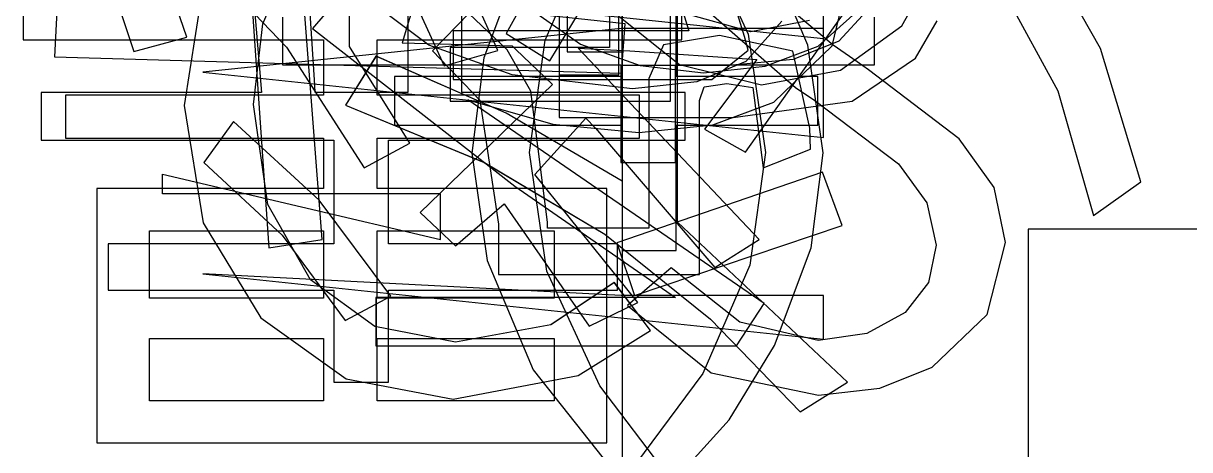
# Model space of a CAD drawing. Extents: x -746 to 461, y 75 to 845.
# Drawn here: x -6.11 to 5.79, y 313.61 to 317.96 of the extents above; entities that cross this region are included whole.
import ezdxf

# ---------------------------------------------------------------- set-up
doc = ezdxf.new("R2010")
doc.units = 0

msp = doc.modelspace()

# ---------------------------------------------------------------- linework, layer by layer
at = {"layer": 'Layer 1'}
for p, q in [((-0.559361, 323.263162), (-0.559364, 317.669)), ((-0.642055, 322.728), (-0.642055, 316.999294)), ((-0.642055, 322.728), (-0.642055, 316.999294)), ((-0.642055, 322.728), (-0.642055, 316.999294)), ((-0.642055, 322.728), (-0.642055, 316.999294)), ((-0.642337, 322.272), (-0.642337, 317.435)), ((-2.7796, 317.724), (-2.7796, 321.613)), ((-1.6335, 317.255), (-1.6335, 320.359)), ((-2.186091, 320.265866), (-2.18609, 317.255)), ((0, 320), (-1.18138, 317.85568)), ((0, 320), (0, 75.2004)), ((0, 320), (0, 316.35)), ((0, 320), (0, 316.35)), ((0, 317.669), (0, 320)), ((0.493606, 317.168), (0.493606, 320)), ((0.493606, 317.168), (0.493606, 320)), ((0.493888, 317.168), (0.493888, 320)), ((0.493888, 317.168), (0.493888, 320)), ((0.566137, 315.932), (0.566137, 320)), ((0.566137, 315.932), (0.566137, 320)), ((0.552308, 317.417), (0.552308, 319.693)), ((0.552308, 317.417), (0.552308, 319.693)), ((0.552308, 317.417), (0.552308, 319.693)), ((0.552308, 317.417), (0.552308, 319.693)), ((0.552591, 317.417), (0.552591, 319.693)), ((0.552591, 317.417), (0.552591, 319.693)), ((0.552591, 317.417), (0.552591, 319.693)), ((-0.735751, 317.579385), (0.489937, 319.617)), ((-0.000001, 319.495991), (0, 317.417)), ((-0.000001, 319.495991), (0, 317.417)), ((-0.000001, 319.495991), (0, 317.417)), ((0.000003, 319.49645), (0, 317.417)), ((0.000003, 319.49645), (0, 317.417)), ((0.000003, 319.49645), (0, 317.417)), ((0.000003, 319.49645), (0, 317.417)), ((0, 317.531), (0, 319.482)), ((0, 317.531), (0, 319.482)), ((0, 317.531), (0, 319.482)), ((0, 317.531), (0, 319.482)), ((0.179499, 319.523378), (0.680161, 317.883108)), ((1.24996, 317.825), (0.714586, 319.568)), ((-2.665654, 319.389364), (-1.816381, 317.527364)), ((-3.853461, 319.28164), (-3.604823, 315.66976)), ((-3.853461, 319.28164), (-3.604823, 315.66976)), ((-3.853461, 319.28164), (-3.604823, 315.66976)), ((-3.853459, 319.28164), (-3.604821, 315.66976)), ((-3.853459, 319.28164), (-3.604821, 315.66976)), ((-3.853459, 319.28164), (-3.604821, 315.66976)), ((-3.853459, 319.28164), (-3.604821, 315.66976)), ((-1.26718, 317.683), (-1.9716, 319.271)), ((-4.44076, 317.821), (-4.852525, 319.032375)), ((-3.059568, 315.755838), (-3.311592, 319.036108)), ((-3.059568, 315.755838), (-3.311592, 319.036108)), ((-3.059568, 315.755838), (-3.311592, 319.036108)), ((-3.059568, 315.755838), (-3.311592, 319.036108)), ((-3.05957, 315.755838), (-3.311312, 319.036108)), ((-3.05957, 315.755838), (-3.311312, 319.036108)), ((-3.05957, 315.755838), (-3.311312, 319.036108)), ((0.745913, 319.015892), (1.284393, 317.85141)), ((0.746195, 319.015892), (1.284569, 317.85141)), ((0.746195, 319.015892), (1.284675, 317.85141)), ((-0.785672, 317.790595), (-0.303954, 318.895531)), ((-0.785672, 317.790595), (-0.303954, 318.895531)), ((-0.785672, 317.790595), (-0.303954, 318.895531)), ((2.05458, 317.807), (2.05458, 318.912)), ((-5.336996, 318.745736), (-4.979526, 317.672799)), ((-3.815926, 318.853785), (-3.677637, 317.254995)), ((1.893992, 317.73725), (1.42268, 318.854)), ((1.893992, 317.73725), (1.42268, 318.854)), ((1.893992, 317.73725), (1.42268, 318.854)), ((4.878914, 317.705532), (4.28836, 318.753)), ((4.879055, 317.705532), (4.28865, 318.753)), ((4.87916, 317.705532), (4.28865, 318.753)), ((-4.336909, 318.671223), (-3.421909, 317.717279)), ((-3.665429, 317.954897), (-3.380455, 318.622282)), ((-3.665429, 317.954897), (-3.380455, 318.622282)), ((-3.665328, 317.954897), (-3.38046, 318.622282)), ((-3.665328, 317.954897), (-3.38046, 318.622282)), ((-3.135487, 317.330918), (-3.215814, 318.624202)), ((-1.03604, 318.60836), (-1.408926, 317.609755)), ((-1.03604, 318.60836), (-1.408926, 317.609755)), ((-1.03604, 318.60836), (-1.408926, 317.609755)), ((-0.127571, 318.598011), (-0.127564, 317.714)), ((-0.127571, 318.598011), (-0.127564, 317.714)), ((-0.127563, 318.598011), (-0.127564, 317.714)), ((-0.127563, 318.598011), (-0.127564, 317.714)), ((2.15138, 317.738), (1.129207, 318.60075)), ((2.15138, 317.738), (1.129418, 318.60075)), ((2.142524, 317.730841), (2.34131, 318.567)), ((2.142629, 317.730841), (2.34131, 318.567)), ((2.852131, 317.934812), (3.21207, 318.567448)), ((-4.278201, 318.47403), (2.05458, 317.807)), ((-4.280814, 318.320863), (-4.468139, 317.123677)), ((-4.280814, 318.320863), (-4.468139, 317.123677)), ((-4.280814, 318.320863), (-4.468139, 317.123677)), ((-4.280814, 318.320863), (-4.468139, 317.123677)), ((-2.78299, 318.346), (-3.159474, 317.907427)), ((-2.78327, 318.346), (-3.159472, 317.907427)), ((-1.9716, 317.738), (-2.78327, 318.346)), ((-1.9716, 317.738), (-2.78299, 318.346)), ((0.604343, 318.325489), (1.76812, 317.30695)), ((0.604484, 318.325489), (1.7684, 317.30695)), ((3.887217, 318.292556), (4.44462, 317.271795)), ((3.887252, 318.292556), (4.444738, 317.271795)), ((3.887252, 318.292556), (4.444738, 317.271795)), ((-6.10813, 318.246), (-6.10813, 317.794)), ((-5.763253, 318.153111), (-5.790917, 317.61787)), ((-2.10284, 318.229), (-2.244233, 317.762769)), ((-1.05269, 318.191), (-0.424464, 317.74904)), ((0.607906, 317.794), (0.607906, 318.246)), ((1.257017, 316.644191), (2.33087, 318.16)), ((1.999536, 317.728438), (2.543348, 318.219305)), ((-3.46343, 318.025), (-3.46343, 317.538)), ((-3.46315, 318.025), (-3.46315, 317.538)), ((-1.564074, 318.062493), (-1.933785, 317.679236)), ((-1.17302, 317.69123), (-1.564074, 318.062493)), ((0.030762, 317.956), (-1.016282, 318.06925)), ((-0.034431, 317.435), (-0.034431, 318.035)), ((-0.034431, 318.035), (0.587022, 317.541112)), ((1.31205, 317.873), (0.600851, 318.073)), ((2.492617, 318.086425), (2.211629, 317.777838)), ((2.492617, 318.086425), (2.211629, 317.777838)), ((2.492663, 318.086425), (2.211742, 317.777838)), ((2.492663, 318.086425), (2.211742, 317.777838)), ((2.57584, 317.538), (2.57584, 318.025)), ((2.57584, 317.538), (2.57584, 318.025)), ((-0.01016, 317.907), (-4.278201, 317.46226)), ((-3.760331, 317.133842), (-3.665328, 317.954897)), ((-3.760331, 317.133842), (-3.665328, 317.954897)), ((-3.760326, 317.133842), (-3.665429, 317.954897)), ((-3.760326, 317.133842), (-3.665429, 317.954897)), ((-3.159474, 317.907427), (-1.094734, 316.298477)), ((-3.159472, 317.907427), (-1.094732, 316.298477)), ((2.05458, 317.907), (-0.01016, 317.907)), ((-0.007057, 317.452206), (0.030762, 317.956)), ((1.630753, 317.981487), (1.260408, 317.572054)), ((1.630897, 317.981487), (1.260692, 317.572054)), ((1.911984, 317.988593), (1.31205, 317.873)), ((2.05458, 316.796), (2.05458, 317.907)), ((2.228955, 317.484103), (2.852131, 317.934812)), ((2.993532, 317.606624), (3.213877, 317.986459)), ((2.993532, 317.606624), (3.213877, 317.986459)), ((2.993534, 317.606624), (3.213738, 317.986459)), ((2.993534, 317.606624), (3.213738, 317.986459)), ((-6.10813, 317.794), (-3.04546, 317.794)), ((-4.979526, 317.672799), (-4.44076, 317.821)), ((-3.04546, 317.794), (-3.04546, 317.227)), ((-2.49964, 317.227), (-2.49964, 317.794)), ((-2.49964, 317.794), (0.607906, 317.794)), ((0.680161, 317.883108), (-1.72297, 317.883)), ((-1.72297, 317.883), (-1.72297, 317.389)), ((-1.18138, 317.85568), (-0.735751, 317.579385)), ((-0.946291, 316.643961), (-0.785672, 317.790595)), ((-0.946291, 316.643961), (-0.785672, 317.790595)), ((-0.946291, 316.643961), (-0.785672, 317.790595)), ((0.99455, 317.835), (0.421357, 317.742)), ((1.74046, 317.676), (0.99455, 317.835)), ((1.2875, 317.687), (1.24996, 317.825)), ((1.284393, 317.85141), (1.463886, 316.643532)), ((1.284569, 317.85141), (1.464168, 316.643532)), ((1.284675, 317.85141), (1.464168, 316.643532)), ((-3.421909, 317.717279), (-2.631159, 316.485413)), ((-2.164928, 316.737437), (-2.7796, 317.724)), ((-2.244233, 317.762769), (-1.122123, 317.731725)), ((-1.122388, 317.434047), (-1.9716, 317.738)), ((-1.122392, 317.434047), (-1.9716, 317.738)), ((-1.933785, 317.679236), (-1.450339, 317.175188)), ((-1.816381, 317.527364), (-1.26718, 317.683)), ((-0.127564, 317.714), (-1.75429, 317.714)), ((-1.75429, 317.714), (-1.75429, 317.168)), ((-0.127564, 317.714), (-1.75429, 317.714)), ((-1.75429, 317.714), (-1.75429, 317.168)), ((-0.127564, 317.714), (-1.75401, 317.714)), ((-1.75401, 317.714), (-1.75401, 317.168)), ((-0.127564, 317.714), (-1.75401, 317.714)), ((-1.75401, 317.714), (-1.75401, 317.168)), ((-0.932461, 317.26832), (-1.17302, 317.69123)), ((-1.122123, 317.731725), (-1.084305, 317.693625)), ((-1.084305, 317.693625), (-0.71149, 317.338025)), ((-0.559364, 317.669), (0, 317.669)), ((1.39841, 315.753), (-0.449015, 317.707)), ((-0.449015, 317.707), (0.079304, 317.68)), ((-0.424464, 317.74904), (0.185735, 317.528942)), ((0.079304, 317.68), (1.37442, 317.593)), ((0.421357, 317.742), (0.272909, 317.397)), ((0.914964, 317.389), (1.2875, 317.687)), ((1.459861, 317.523721), (1.999536, 317.728438)), ((1.54686, 317.154729), (2.142629, 317.730841)), ((1.54686, 317.154729), (2.142524, 317.730841)), ((1.91629, 316.892), (1.74046, 317.676)), ((2.211629, 317.777838), (1.743317, 317.592704)), ((2.211629, 317.777838), (1.743317, 317.592704)), ((2.211742, 317.777838), (1.743443, 317.592704)), ((2.211742, 317.777838), (1.743443, 317.592704)), ((2.05119, 316.64), (1.893992, 317.73725)), ((2.05119, 316.64), (1.893992, 317.73725)), ((2.05119, 316.64), (1.893992, 317.73725)), ((2.39635, 317.569), (2.15138, 317.738)), ((2.39663, 317.569), (2.15138, 317.738)), ((5.28997, 316.343254), (4.878914, 317.705532)), ((5.289967, 316.343254), (4.879055, 317.705532)), ((5.289967, 316.343254), (4.87916, 317.705532)), ((-5.790917, 317.61787), (-0.007057, 317.452206)), ((-2.51065, 317.624), (-2.821094, 317.126725)), ((-2.51036, 317.624), (-2.821086, 317.126725)), ((-1.183676, 317.045125), (-2.51065, 317.624)), ((-1.18364, 317.045125), (-2.51036, 317.624)), ((-1.408926, 317.609755), (-1.533315, 316.63676)), ((-1.408926, 317.609755), (-1.533315, 316.63676)), ((-1.408926, 317.609755), (-1.533315, 316.63676)), ((1.260408, 317.572054), (0.761263, 317.362504)), ((1.260692, 317.572054), (0.761512, 317.362504)), ((1.37442, 317.593), (0.839328, 316.879)), ((1.743317, 317.592704), (1.087679, 317.530999)), ((1.743317, 317.592704), (1.087679, 317.530999)), ((1.743443, 317.592704), (1.087686, 317.530999)), ((1.743443, 317.592704), (1.087686, 317.530999)), ((2.34781, 317.168051), (2.993534, 317.606624)), ((2.34781, 317.168051), (2.993534, 317.606624)), ((2.34809, 317.168051), (2.993532, 317.606624)), ((2.34809, 317.168051), (2.993532, 317.606624)), ((2.51375, 317.486441), (2.39635, 317.569)), ((2.51403, 317.486441), (2.39663, 317.569)), ((-4.278201, 317.46226), (2.05458, 316.796)), ((-3.46343, 317.538), (-0.014111, 317.538)), ((-3.46315, 317.538), (-0.013829, 317.538)), ((0.106968, 317.292654), (-1.122392, 317.434047)), ((0.106972, 317.292654), (-1.122388, 317.434047)), ((-0.642337, 317.435), (-0.034431, 317.435)), ((-0.014111, 317.538), (-0.014111, 316.54)), ((-0.013829, 317.538), (-0.013829, 316.54)), ((1.087679, 317.530999), (0, 317.531)), ((1.087686, 317.530999), (0, 317.531)), ((1.087686, 317.530999), (0, 317.531)), ((1.087679, 317.530999), (0, 317.531)), ((0.185735, 317.528942), (0.829166, 317.455529)), ((0.545535, 316.54), (0.545535, 317.538)), ((0.545535, 317.538), (2.57584, 317.538)), ((0.545817, 316.54), (0.545817, 317.538)), ((0.545817, 317.538), (2.57584, 317.538)), ((0.587022, 317.541112), (1.422681, 317.333961)), ((0.829166, 317.455529), (1.459861, 317.523721)), ((1.422681, 317.333961), (2.228955, 317.484103)), ((3.439438, 316.782015), (2.51375, 317.486441)), ((3.439718, 316.782015), (2.51403, 317.486441)), ((-3.1321, 317.255), (-3.135487, 317.330918)), ((0, 317.417), (-2.32071, 317.417)), ((-2.32071, 317.417), (-2.32071, 316.923)), ((0, 317.417), (-2.32071, 317.417)), ((-2.32071, 317.417), (-2.32071, 316.923)), ((0, 317.417), (-2.32071, 317.417)), ((-2.32071, 317.417), (-2.32071, 316.923)), ((0, 317.417), (-2.32071, 317.417)), ((-2.32071, 317.417), (-2.32071, 316.923)), ((0, 317.417), (-2.32043, 317.417)), ((-2.32043, 317.417), (-2.32043, 316.923)), ((0, 317.417), (-2.32043, 317.417)), ((-2.32043, 317.417), (-2.32043, 316.923)), ((0, 317.417), (-2.32043, 317.417)), ((-2.32043, 317.417), (-2.32043, 316.923)), ((-0.71149, 317.338025), (-2.06136, 316.029365)), ((-1.72297, 317.389), (0.914964, 317.389)), ((0.761263, 317.362504), (0.106968, 317.292654)), ((0.761512, 317.362504), (0.106972, 317.292654)), ((0.272909, 317.397), (0.272909, 315.87)), ((1.99559, 317.417), (0.552308, 317.417)), ((1.99559, 317.417), (0.552308, 317.417)), ((1.99559, 317.417), (0.552308, 317.417)), ((1.99559, 317.417), (0.552308, 317.417)), ((1.99559, 317.417), (0.552591, 317.417)), ((1.99559, 317.417), (0.552591, 317.417)), ((1.99559, 317.417), (0.552591, 317.417)), ((0.790786, 317.172), (0.835659, 317.313675)), ((0.835659, 317.313675), (1.066799, 317.348388)), ((1.066799, 317.348388), (1.332934, 317.306902)), ((1.99559, 316.923), (1.99559, 317.417)), ((1.99559, 316.923), (1.99559, 317.417)), ((1.99559, 316.923), (1.99559, 317.417)), ((1.99559, 316.923), (1.99559, 317.417)), ((1.99559, 316.923), (1.99559, 317.417)), ((1.99559, 316.923), (1.99559, 317.417)), ((1.99559, 316.923), (1.99559, 317.417)), ((-3.677637, 317.254995), (-5.92582, 317.255)), ((-5.92582, 317.255), (-5.92582, 316.768)), ((-3.04546, 317.227), (-5.67633, 317.227)), ((-5.67633, 317.227), (-5.67633, 316.789)), ((-2.18609, 317.255), (-3.1321, 317.255)), ((0.176389, 317.227), (-2.49964, 317.227)), ((0.642055, 317.255), (-1.6335, 317.255)), ((-0.759459, 315.932), (-0.932461, 317.26832)), ((0.176389, 316.789), (0.176389, 317.227)), ((0.642055, 316.768), (0.642055, 317.255)), ((1.332934, 317.306902), (1.440178, 316.484789)), ((1.76812, 317.30695), (1.964829, 317.172048)), ((1.7684, 317.30695), (1.965109, 317.172048)), ((4.44462, 317.271795), (4.80991, 315.998096)), ((4.444738, 317.271795), (4.81019, 315.998096)), ((4.444738, 317.271795), (4.81019, 315.998096)), ((-4.468139, 317.123677), (-4.272171, 315.923704)), ((-4.468139, 317.123677), (-4.272277, 315.923704)), ((-4.468139, 317.123677), (-4.272277, 315.923704)), ((-4.468139, 317.123677), (-4.272171, 315.923704)), ((-3.615304, 316.110891), (-3.760331, 317.133842)), ((-3.615304, 316.110891), (-3.760331, 317.133842)), ((-3.615334, 316.110891), (-3.760326, 317.133842)), ((-3.615334, 316.110891), (-3.760326, 317.133842)), ((-2.821094, 317.126725), (-1.405609, 316.541467)), ((-2.821086, 317.126725), (-1.405461, 316.541467)), ((-1.75429, 317.168), (0.493606, 317.168)), ((-1.75429, 317.168), (0.493606, 317.168)), ((-1.75401, 317.168), (0.493888, 317.168)), ((-1.75401, 317.168), (0.493888, 317.168)), ((1.45034, 315.1), (-1.57452, 317.179)), ((-1.57452, 317.179), (-0.705242, 316.930327)), ((1.45034, 315.1), (-1.57452, 317.179)), ((-1.57452, 317.179), (-0.705383, 316.930327)), ((-1.450339, 317.175188), (-1.260404, 315.911398)), ((0.790786, 315.397), (0.790786, 317.172)), ((0.926217, 316.924224), (1.54686, 317.154729)), ((0.926252, 316.924224), (1.54686, 317.154729)), ((1.13256, 316.999), (2.34781, 317.168051)), ((1.13256, 316.999), (2.34781, 317.168051)), ((1.13284, 316.999), (2.34809, 317.168051)), ((1.13284, 316.999), (2.34809, 317.168051)), ((1.964829, 317.172048), (2.817704, 316.526324)), ((1.965109, 317.172048), (2.817702, 316.526324)), ((-3.964092, 316.957805), (-4.268053, 316.540117)), ((-3.08963, 316.155023), (-3.964092, 316.957805)), ((0, 316.35), (-1.183676, 317.045125)), ((0, 316.35), (-1.18364, 317.045125)), ((-0.89099, 316.419394), (-0.369726, 316.992587)), ((-0.642055, 316.999294), (1.13256, 316.999)), ((-0.642055, 316.999294), (1.13284, 316.999)), ((-0.642055, 316.999294), (1.13284, 316.999)), ((-0.642055, 316.999294), (1.13256, 316.999)), ((-0.369726, 316.992587), (-0.272642, 316.889294)), ((-2.32071, 316.923), (0, 316.923)), ((-2.32071, 316.923), (0, 316.923)), ((-2.32071, 316.923), (0, 316.923)), ((-2.32071, 316.923), (0, 316.923)), ((-2.32043, 316.923), (0, 316.923)), ((-2.32043, 316.923), (0, 316.923)), ((-2.32043, 316.923), (0, 316.923)), ((-0.705383, 316.930327), (0.16905, 316.847389)), ((-0.705242, 316.930327), (0.16933, 316.847389)), ((-0.272642, 316.889294), (0.946278, 315.470004)), ((0, 316.923), (0, 315.642)), ((0, 316.923), (0, 315.642)), ((0, 316.923), (0, 315.642)), ((0, 316.923), (0, 315.642)), ((0, 316.923), (0, 315.642)), ((0, 316.923), (0, 315.642)), ((0, 316.923), (0, 315.642)), ((0.16905, 316.847389), (0.926217, 316.924224)), ((0.16933, 316.847389), (0.926252, 316.924224)), ((0.552308, 315.642), (0.552308, 316.923)), ((0.552308, 316.923), (1.99559, 316.923)), ((0.552308, 315.642), (0.552308, 316.923)), ((0.552308, 316.923), (1.99559, 316.923)), ((0.552308, 315.642), (0.552308, 316.923)), ((0.552308, 316.923), (1.99559, 316.923)), ((0.552308, 315.642), (0.552308, 316.923)), ((0.552308, 316.923), (1.99559, 316.923)), ((0.552591, 315.642), (0.552591, 316.923)), ((0.552591, 316.923), (1.99559, 316.923)), ((0.552591, 315.642), (0.552591, 316.923)), ((0.552591, 316.923), (1.99559, 316.923)), ((0.552591, 315.642), (0.552591, 316.923)), ((0.552591, 316.923), (1.99559, 316.923)), ((0.839328, 316.879), (1.257017, 316.644191)), ((1.92334, 316.678), (1.91629, 316.892)), ((-5.92582, 316.768), (-2.94216, 316.768)), ((-5.67633, 316.789), (-3.04546, 316.789)), ((-3.04546, 316.789), (-3.04546, 316.274)), ((-2.94216, 316.768), (-2.94216, 315.711)), ((-2.631159, 316.485413), (-2.164928, 316.737437)), ((-2.49964, 316.274), (-2.49964, 316.789)), ((-2.49964, 316.789), (0.176389, 316.789)), ((-2.3828, 315.711), (-2.3828, 316.768)), ((-2.3828, 316.768), (0.642055, 316.768)), ((3.794015, 316.286503), (3.439438, 316.782015)), ((3.794295, 316.286503), (3.439718, 316.782015)), ((-1.533315, 316.63676), (-1.376964, 315.539692)), ((-1.533315, 316.63676), (-1.376964, 315.539692)), ((-1.533315, 316.63676), (-1.376964, 315.539692)), ((-0.766763, 315.430404), (-0.946291, 316.643961)), ((-0.766763, 315.430404), (-0.946291, 316.643961)), ((-0.766763, 315.430404), (-0.946291, 316.643961)), ((1.463886, 316.643532), (1.303408, 315.492065)), ((1.464168, 316.643532), (1.303549, 315.492065)), ((1.464168, 316.643532), (1.303654, 315.492065)), ((1.440178, 316.484789), (1.92334, 316.678)), ((1.926799, 315.67025), (2.05119, 316.64)), ((1.926908, 315.67025), (2.05119, 316.64)), ((1.927013, 315.67025), (2.05119, 316.64)), ((-4.268053, 316.540117), (-3.468589, 315.800272)), ((-1.405609, 316.541467), (-0.176394, 315.807615)), ((-1.405461, 316.541467), (-0.176106, 315.807615)), ((-0.014111, 316.54), (0.545535, 316.54)), ((-0.013829, 316.54), (0.545817, 316.54)), ((2.817702, 316.526324), (3.107897, 316.129273)), ((2.817704, 316.526324), (3.107652, 316.129273)), ((-4.68912, 316.222), (-4.689111, 316.42284)), ((-4.689111, 316.42284), (-1.8542, 315.756)), ((0.15888, 315.110734), (-0.89099, 316.419394)), ((2.04413, 316.44005), (-0.05532, 315.721795)), ((2.04385, 316.44005), (-0.05532, 315.721795)), ((2.04442, 316.44005), (-0.05503, 315.721795)), ((2.24422, 315.897901), (2.04385, 316.44005)), ((2.24422, 315.897901), (2.04413, 316.44005)), ((2.24451, 315.897901), (2.04442, 316.44005)), ((-3.04546, 316.274), (-5.35883, 316.274)), ((-5.35883, 316.274), (-5.35883, 313.678)), ((-0.155222, 316.274), (-2.49964, 316.274)), ((-1.094734, 316.298477), (0.545826, 315.162247)), ((-1.094732, 316.298477), (0.545538, 315.162247)), ((-0.155222, 313.678), (-0.155222, 316.274)), ((3.91216, 315.725375), (3.794015, 316.286503)), ((3.91244, 315.725375), (3.794295, 316.286503)), ((4.80991, 315.998096), (5.28997, 316.343254)), ((4.81019, 315.998096), (5.289967, 316.343254)), ((4.81019, 315.998096), (5.289967, 316.343254)), ((-1.8542, 316.222), (-4.68912, 316.222)), ((-2.358252, 315.176135), (-3.08963, 316.155023)), ((-1.8542, 315.756), (-1.8542, 316.222)), ((3.107652, 316.129273), (3.204348, 315.69772)), ((3.107897, 316.129273), (3.204628, 315.69772)), ((-3.18036, 315.341732), (-3.615334, 316.110891)), ((-3.18036, 315.341732), (-3.615334, 316.110891)), ((-3.180083, 315.341732), (-3.615304, 316.110891)), ((-3.180083, 315.341732), (-3.615304, 316.110891)), ((-2.06136, 316.029365), (-1.698987, 315.690981)), ((-1.698987, 315.690981), (-1.201712, 316.119112)), ((-1.201712, 316.119112), (-0.335008, 314.869152)), ((-4.272277, 315.923704), (-3.684409, 314.955087)), ((-4.272277, 315.923704), (-3.684409, 314.955087)), ((-4.272171, 315.923704), (-3.684409, 314.955087)), ((-4.272171, 315.923704), (-3.684409, 314.955087)), ((-1.260404, 315.911398), (-1.2604, 315.39696)), ((-0.759459, 315.87), (-0.759459, 315.932)), ((0.12756, 315.183033), (2.24422, 315.897901)), ((0.12756, 315.183033), (2.24422, 315.897901)), ((0.12785, 315.183033), (2.24451, 315.897901)), ((2.29954, 314.299), (0.566137, 315.932)), ((2.29983, 314.299), (0.566137, 315.932)), ((-4.82035, 315.84216), (-3.04546, 315.843)), ((-4.82035, 315.155), (-4.82035, 315.84216)), ((-3.468589, 315.800272), (-2.824483, 314.927497)), ((-3.04546, 315.843), (-3.04546, 315.155)), ((-2.49964, 315.155), (-2.49964, 315.843)), ((-2.49964, 315.843), (-0.693984, 315.843)), ((0.272909, 315.87), (-0.759459, 315.87)), ((-0.693984, 315.843), (-0.69399, 315.15538)), ((-0.176394, 315.807615), (0.901906, 314.940204)), ((-0.176106, 315.807615), (0.902159, 314.940204)), ((-2.94216, 315.711), (-5.24227, 315.711)), ((-5.24227, 315.711), (-5.24227, 315.238)), ((-3.604823, 315.66976), (-3.05957, 315.755838)), ((-3.604823, 315.66976), (-3.05957, 315.755838)), ((-3.604823, 315.66976), (-3.05957, 315.755838)), ((-3.604821, 315.66976), (-3.059568, 315.755838)), ((-3.604821, 315.66976), (-3.059568, 315.755838)), ((-3.604821, 315.66976), (-3.059568, 315.755838)), ((-3.604821, 315.66976), (-3.059568, 315.755838)), ((-0.048542, 315.711), (-2.3828, 315.711)), ((-0.05532, 315.721795), (0.12756, 315.183033)), ((-0.05532, 315.721795), (0.12756, 315.183033)), ((-0.05503, 315.721795), (0.12785, 315.183033)), ((-0.048542, 315.238), (-0.048542, 315.711)), ((0.946278, 315.470004), (1.39841, 315.753)), ((1.55391, 314.672), (1.926908, 315.67025)), ((1.55391, 314.672), (1.927013, 315.67025)), ((1.55391, 314.672), (1.926799, 315.67025)), ((3.204348, 315.69772), (3.124973, 315.31538)), ((3.204628, 315.69772), (3.125112, 315.31538)), ((3.724941, 314.988989), (3.91216, 315.725375)), ((3.725221, 314.988989), (3.91244, 315.725375)), ((-1.376964, 315.539692), (-0.908193, 314.42358)), ((-1.376964, 315.539692), (-0.908193, 314.42358)), ((-1.376964, 315.539692), (-0.908193, 314.42358)), ((0, 315.642), (0.552591, 315.642)), ((0, 315.642), (0.552591, 315.642)), ((0, 315.642), (0.552308, 315.642)), ((0, 315.642), (0.552308, 315.642)), ((0, 315.642), (0.552591, 315.642)), ((0, 315.642), (0.552308, 315.642)), ((0, 315.642), (0.552308, 315.642)), ((-0.228036, 314.261721), (-0.766763, 315.430404)), ((-0.228036, 314.261721), (-0.766763, 315.430404)), ((-0.228036, 314.261721), (-0.766763, 315.430404)), ((0.50066, 315.46658), (0.055031, 315.079654)), ((0.50094, 315.46658), (0.055311, 315.079654)), ((1.201701, 314.909686), (0.50066, 315.46658)), ((1.201771, 314.909686), (0.50094, 315.46658)), ((1.303549, 315.492065), (0.821831, 314.385472)), ((1.303654, 315.492065), (0.821831, 314.385472)), ((1.303408, 315.492065), (0.821831, 314.385472)), ((-4.278201, 315.4043), (2.05458, 314.738)), ((-0.01016, 315.183), (-4.278201, 315.4043)), ((-2.523383, 314.865341), (-3.18036, 315.341732)), ((-2.523383, 314.865341), (-3.18036, 315.341732)), ((-2.523141, 314.865341), (-3.180083, 315.341732)), ((-2.523141, 314.865341), (-3.180083, 315.341732)), ((-1.2604, 315.39696), (0.790786, 315.397)), ((-0.079311, 315.314074), (-0.728422, 314.882557)), ((-0.079311, 315.314074), (-0.728422, 314.882557)), ((-0.079591, 315.314074), (-0.728419, 314.882557)), ((-0.079591, 315.314074), (-0.728419, 314.882557)), ((0.29012, 314.827241), (-0.079591, 315.314074)), ((0.29012, 314.827241), (-0.079591, 315.314074)), ((0.290118, 314.827241), (-0.079311, 315.314074)), ((0.290118, 314.827241), (-0.079311, 315.314074)), ((3.125112, 315.31538), (2.886846, 315.010509)), ((3.124973, 315.31538), (2.886848, 315.010509)), ((-5.24227, 315.238), (-2.94216, 315.238)), ((-2.94216, 315.238), (-2.94216, 314.299)), ((-2.824483, 314.927497), (-2.358252, 315.176135)), ((-2.3828, 314.299), (-2.3828, 315.238)), ((-2.3828, 315.238), (-0.048542, 315.238)), ((2.05458, 315.183), (-0.01016, 315.183)), ((2.05458, 314.738), (2.05458, 315.183)), ((-3.04546, 315.155), (-4.82035, 315.155)), ((0.545538, 315.162247), (-2.51065, 315.162)), ((-2.51065, 315.162), (-2.51065, 314.669)), ((0.545826, 315.162247), (-2.51036, 315.162)), ((-2.51036, 315.162), (-2.51036, 314.669)), ((-0.69399, 315.15538), (-2.49964, 315.155)), ((-0.335008, 314.869152), (0.15888, 315.110734)), ((0.055031, 315.079654), (0.908222, 314.393466)), ((0.055311, 315.079654), (0.908396, 314.393466)), ((1.16727, 314.669), (1.45034, 315.1)), ((1.16727, 314.669), (1.45034, 315.1)), ((-3.684409, 314.955087), (-2.814071, 314.333422)), ((-3.684409, 314.955087), (-2.814285, 314.333422)), ((-3.684409, 314.955087), (-2.814285, 314.333422)), ((-3.684409, 314.955087), (-2.814071, 314.333422)), ((0.901906, 314.940204), (1.816376, 313.994905)), ((0.902159, 314.940204), (1.816384, 313.994905)), ((2.886848, 315.010509), (2.495759, 314.795738)), ((2.886846, 315.010509), (2.495898, 314.795738)), ((3.162861, 314.451145), (3.724941, 314.988989)), ((3.163141, 314.451145), (3.725221, 314.988989)), ((-1.69898, 314.70645), (-2.523383, 314.865341)), ((-1.69898, 314.70645), (-2.523383, 314.865341)), ((-1.698983, 314.70645), (-2.523141, 314.865341)), ((-1.698983, 314.70645), (-2.523141, 314.865341)), ((-0.728422, 314.882557), (-1.698983, 314.70645)), ((-0.728422, 314.882557), (-1.698983, 314.70645)), ((-0.728419, 314.882557), (-1.69898, 314.70645)), ((-0.728419, 314.882557), (-1.69898, 314.70645)), ((-0.449019, 314.364679), (0.29012, 314.827241)), ((-0.449019, 314.364679), (0.29012, 314.827241)), ((-0.448739, 314.364679), (0.290118, 314.827241)), ((-0.448739, 314.364679), (0.290118, 314.827241)), ((1.99926, 314.724054), (1.201701, 314.909686)), ((1.99954, 314.724054), (1.201771, 314.909686)), ((-4.82035, 314.74403), (-3.04546, 314.744)), ((-4.82035, 314.109), (-4.82035, 314.74403)), ((-3.04546, 314.744), (-3.04546, 314.109)), ((-2.49964, 314.109), (-2.49964, 314.744)), ((-2.49964, 314.744), (-0.693984, 314.744)), ((-0.693984, 314.744), (-0.69399, 314.10918)), ((2.495759, 314.795738), (1.99926, 314.724054)), ((2.495898, 314.795738), (1.99954, 314.724054)), ((-2.51065, 314.669), (1.16727, 314.669)), ((-2.51036, 314.669), (1.16727, 314.669)), ((1.092833, 313.915), (1.55391, 314.672)), ((1.092938, 313.915), (1.55391, 314.672)), ((1.093082, 313.915), (1.55391, 314.672)), ((-1.722969, 314.126201), (-0.448739, 314.364679)), ((-1.722969, 314.126201), (-0.449019, 314.364679)), ((-1.722969, 314.126201), (-0.449019, 314.364679)), ((-1.722969, 314.126201), (-0.448739, 314.364679)), ((-0.908193, 314.42358), (-0.000003, 313.28058)), ((-0.908193, 314.42358), (-0.000003, 313.28058)), ((-0.908193, 314.42358), (-0.000003, 313.28058)), ((0.821831, 314.385472), (0, 313.281)), ((0.821831, 314.385472), (0, 313.281)), ((0.821831, 314.385472), (0, 313.281)), ((0.908222, 314.393466), (2.002931, 314.16469)), ((0.908396, 314.393466), (2.003211, 314.16469)), ((2.629675, 314.236269), (3.162861, 314.451145)), ((2.629849, 314.236269), (3.163141, 314.451145)), ((-2.94216, 314.299), (-2.3828, 314.299)), ((-2.814285, 314.333422), (-1.722969, 314.126201)), ((-2.814285, 314.333422), (-1.722969, 314.126201)), ((-2.814071, 314.333422), (-1.722969, 314.126201)), ((-2.814071, 314.333422), (-1.722969, 314.126201)), ((0.517877, 313.281), (-0.228036, 314.261721)), ((0.517877, 313.281), (-0.228036, 314.261721)), ((0.517877, 313.281), (-0.228036, 314.261721)), ((1.816376, 313.994905), (2.29954, 314.299)), ((1.816384, 313.994905), (2.29983, 314.299)), ((2.002931, 314.16469), (2.629675, 314.236269)), ((2.003211, 314.16469), (2.629849, 314.236269)), ((-3.04546, 314.109), (-4.82035, 314.109)), ((-0.69399, 314.10918), (-2.49964, 314.109)), ((0.517877, 313.281), (1.092938, 313.915)), ((0.517877, 313.281), (1.092833, 313.915)), ((0.51816, 313.281), (1.093082, 313.915)), ((-5.35883, 313.678), (-0.155222, 313.678))]:
    msp.add_line(p, q, dxfattribs=at)
at = {"layer": '注意'}
for p, q in [((355.859, 315.859), (4.14097, 315.859)), ((4.14097, 315.859), (4.14097, 84.1411))]:
    msp.add_line(p, q, dxfattribs=at)

doc.saveas('drawing.dxf')
